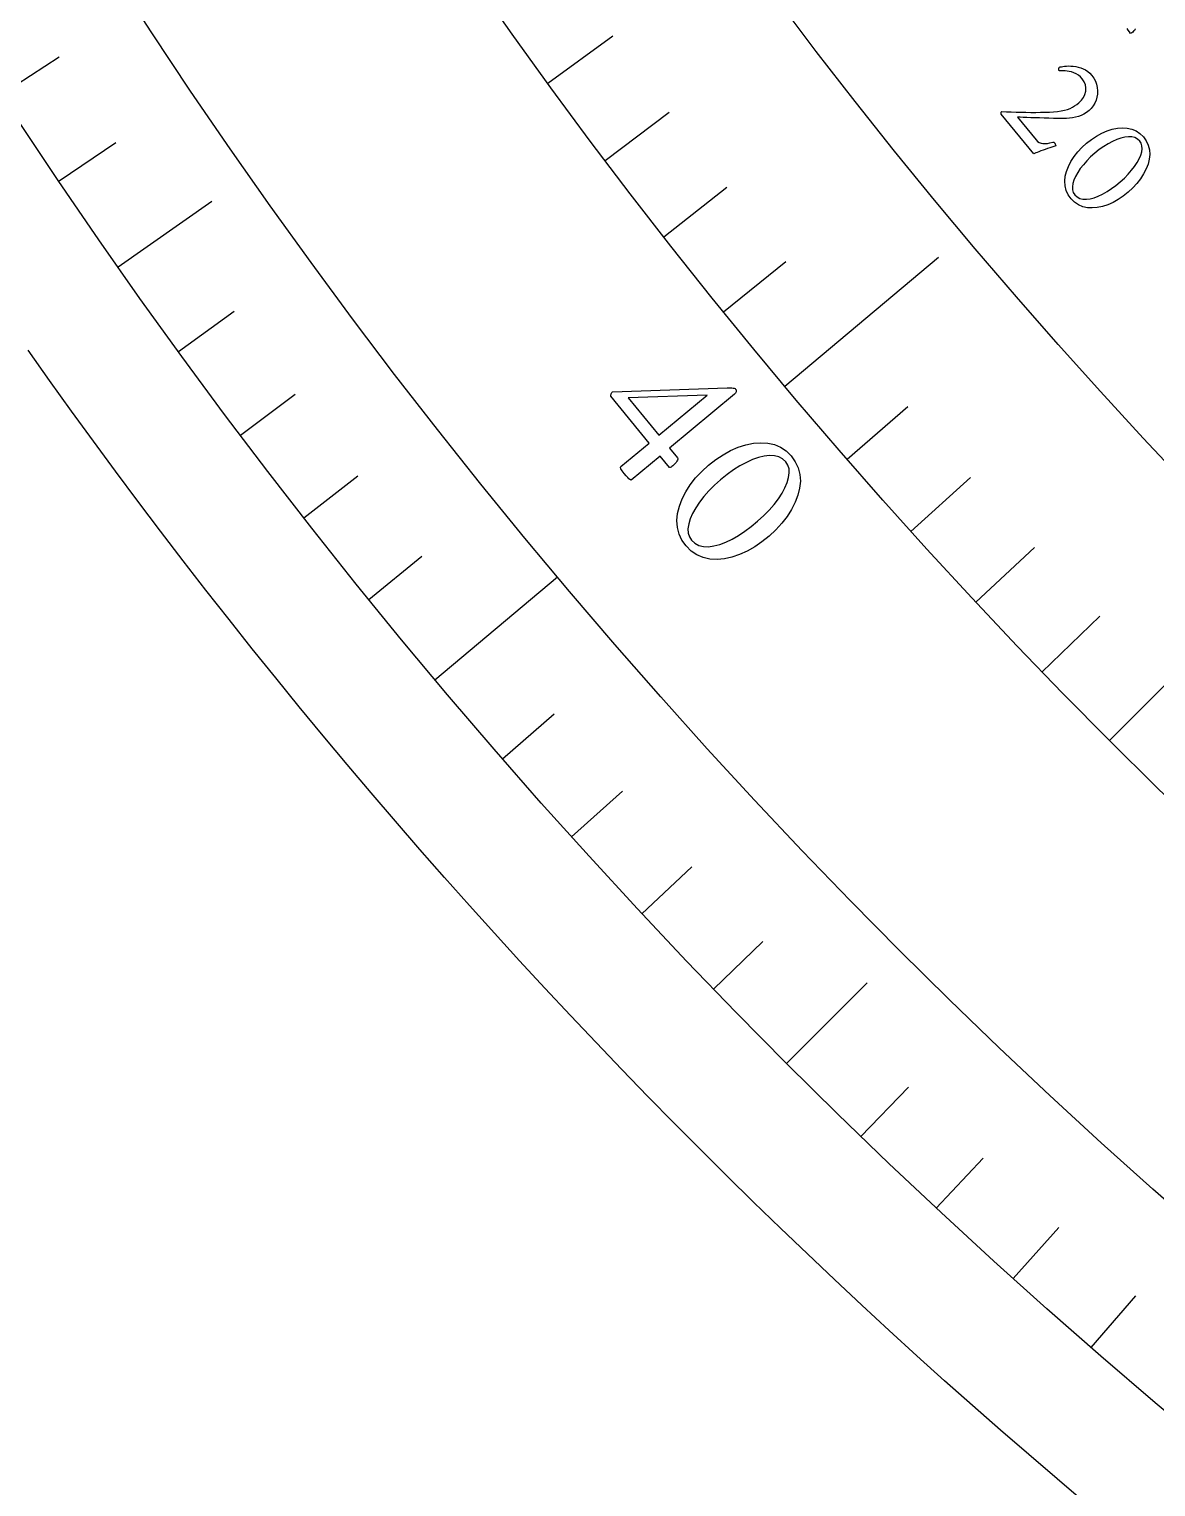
# Model space of a CAD drawing. Header units: millimetres. Extents: x -50 to 50, y -50 to 64.
# Drawn here: x -40.87 to -31.61, y -38.12 to -26.15 of the extents above; entities that cross this region are included whole.
import ezdxf

# ---------------------------------------------------------------- set-up
doc = ezdxf.new("R2010")
doc.units = ezdxf.units.MM
for name, color, linetype in [('CUT_OUTER', 1, 'Continuous'), ('ENGRAVE', 7, 'Continuous'), ('ENGRAVE_FINE', 8, 'Continuous'), ('TEXT', 5, 'Continuous')]:
    doc.layers.add(name, color=color, linetype=linetype)

msp = doc.modelspace()

# ---------------------------------------------------------------- linework, layer by layer
at = {"layer": 'CUT_OUTER'}
msp.add_lwpolyline([(-32.1916, -38.2584), (-32.4257, -38.0601), (-32.6586, -37.8604), (-32.8903, -37.6593), (-33.1208, -37.4568), (-33.35, -37.2529), (-33.5779, -37.0476), (-33.8046, -36.8408), (-34.03, -36.6327), (-34.2542, -36.4232), (-34.477, -36.2124), (-34.6986, -36.0001), (-34.9188, -35.7865), (-35.1377, -35.5716), (-35.3553, -35.3553), (-35.5716, -35.1377), (-35.7865, -34.9188), (-36.0001, -34.6986), (-36.2124, -34.477), (-36.4232, -34.2542), (-36.6327, -34.03), (-36.8408, -33.8046), (-37.0476, -33.5779), (-37.2529, -33.35), (-37.4568, -33.1208), (-37.6593, -32.8903), (-37.8604, -32.6586), (-38.0601, -32.4257), (-38.2584, -32.1916), (-38.4552, -31.9562), (-38.6505, -31.7197), (-38.8444, -31.4819), (-39.0369, -31.243), (-39.2278, -31.0029), (-39.4173, -30.7616), (-39.6053, -30.5191), (-39.7918, -30.2756), (-39.9769, -30.0308), (-40.1604, -29.785), (-40.3424, -29.538), (-40.5229, -29.2899), (-40.7018, -29.0407), (-40.8792, -28.7904)], dxfattribs=at)
at = {"layer": 'ENGRAVE'}
for points in [[(-40.1385, -28.1052), (-39.3705, -27.5675)], [(-34.6635, -29.0861), (-33.3995, -28.0255)], [(-37.5362, -31.4966), (-36.5307, -30.6529)], [(-31.9966, -31.9966), (-31.141, -31.141)], [(-34.6482, -34.6482), (-33.9853, -33.9853)]]:
    msp.add_lwpolyline(points, dxfattribs=at)
for radius in [49, 49, 47.6875, 45.25, 45.25, 43.325, 39.75, 39.75, 37.65, 33.75, 33.75]:
    msp.add_circle((0, 0), radius, dxfattribs=at)
at = {"layer": 'ENGRAVE_FINE'}
for points in [[(-36.608, -26.5973), (-36.0741, -26.2093)], [(-41.0949, -26.6873), (-40.6231, -26.381)], [(-36.1383, -27.2321), (-35.6112, -26.8349)], [(-40.6228, -27.4005), (-40.1565, -27.0859)], [(-35.6575, -27.8587), (-35.1374, -27.4523)], [(-35.1659, -28.4767), (-34.6529, -28.0614)], [(-39.6418, -28.8015), (-39.1868, -28.4708)], [(-39.1331, -29.4889), (-38.6839, -29.1504)], [(-34.1506, -29.6867), (-33.6525, -29.2537)], [(-38.6125, -30.1674), (-38.1693, -29.8211)], [(-33.6273, -30.2782), (-33.1368, -29.8365)], [(-38.0802, -30.8367), (-37.643, -30.4827)], [(-33.0938, -30.8604), (-32.6111, -30.4103)], [(-32.5501, -31.4333), (-32.0754, -30.9748)], [(-36.9808, -32.1469), (-36.5562, -31.7779)], [(-36.4141, -32.7874), (-35.9961, -32.411)], [(-35.8363, -33.4179), (-35.4249, -33.0343)], [(-35.2477, -34.0383), (-34.843, -33.6475)], [(-34.0383, -35.2477), (-33.6475, -34.843)], [(-33.4179, -35.8363), (-33.0343, -35.4249)], [(-32.7874, -36.4141), (-32.411, -35.9961)], [(-32.1469, -36.9808), (-31.7779, -36.5562)]]:
    msp.add_lwpolyline(points, dxfattribs=at)
at = {"layer": 'TEXT'}
msp.add_lwpolyline([(-31.7826, -26.1521), (-31.7837, -26.1553), (-31.7866, -26.1597), (-31.7912, -26.1652), (-31.7975, -26.1718), (-31.8043, -26.1782), (-31.8107, -26.1833), (-31.8164, -26.1869), (-31.8217, -26.1892), (-31.8322, -26.1749), (-31.8419, -26.1616), (-31.8507, -26.1494)], dxfattribs=at)
for points in [[(-32.4362, -27.1117), (-32.452, -27.1167), (-32.4688, -27.1223), (-32.4864, -27.1284), (-32.5049, -27.135), (-32.5234, -27.1418), (-32.5413, -27.1483), (-32.5584, -27.1547), (-32.5747, -27.1608), (-32.5894, -27.1664), (-32.6015, -27.1709), (-32.6109, -27.1745), (-32.6177, -27.1771), (-32.8863, -26.8515), (-32.8864, -26.8492), (-32.8862, -26.8465), (-32.8858, -26.8435), (-32.8851, -26.8402), (-32.8843, -26.837), (-32.8832, -26.8344), (-32.882, -26.8323), (-32.8807, -26.8309), (-32.842, -26.8326), (-32.8027, -26.834), (-32.7628, -26.8353), (-32.7221, -26.8364), (-32.6814, -26.8372), (-32.6412, -26.8376), (-32.6015, -26.8375), (-32.5624, -26.8371), (-32.5246, -26.8361), (-32.4888, -26.8346), (-32.455, -26.8325), (-32.4233, -26.8299), (-32.3922, -26.8261), (-32.3645, -26.8207), (-32.3402, -26.8139), (-32.3193, -26.8056), (-32.3005, -26.7959), (-32.2821, -26.7849), (-32.2641, -26.7726), (-32.2467, -26.7589), (-32.2253, -26.7381), (-32.2087, -26.7152), (-32.1971, -26.6903), (-32.1903, -26.6635), (-32.1889, -26.6363), (-32.1931, -26.6105), (-32.2029, -26.5861), (-32.2185, -26.5631), (-32.2342, -26.5461), (-32.251, -26.5319), (-32.2689, -26.5205), (-32.2878, -26.5121), (-32.3069, -26.5058), (-32.3253, -26.5011), (-32.343, -26.498), (-32.36, -26.4965), (-32.3754, -26.496), (-32.3885, -26.496), (-32.3992, -26.4964), (-32.4075, -26.4972), (-32.4095, -26.494), (-32.4108, -26.4901), (-32.4113, -26.4855), (-32.411, -26.4802), (-32.4103, -26.4751), (-32.4094, -26.4711), (-32.4083, -26.4683), (-32.407, -26.4666), (-32.4002, -26.4645), (-32.3909, -26.4624), (-32.3791, -26.4603), (-32.3648, -26.4583), (-32.3486, -26.4568), (-32.3311, -26.4563), (-32.3124, -26.4569), (-32.2924, -26.4586), (-32.2718, -26.4615), (-32.2513, -26.466), (-32.231, -26.4721), (-32.2107, -26.4797), (-32.1912, -26.4894), (-32.1729, -26.5015), (-32.1558, -26.5162), (-32.14, -26.5334), (-32.1234, -26.5563), (-32.1105, -26.5804), (-32.1013, -26.6059), (-32.0956, -26.6328), (-32.0933, -26.66), (-32.0942, -26.6867), (-32.0983, -26.7128), (-32.1055, -26.7384), (-32.1157, -26.7626), (-32.1287, -26.7847), (-32.1445, -26.8047), (-32.1631, -26.8225), (-32.1836, -26.838), (-32.205, -26.8513), (-32.2272, -26.8623), (-32.2504, -26.8711), (-32.2742, -26.8778), (-32.2985, -26.8826), (-32.3233, -26.8857), (-32.3486, -26.8869), (-32.3828, -26.8873), (-32.4185, -26.8872), (-32.4555, -26.8867), (-32.4939, -26.8859), (-32.5325, -26.8848), (-32.5699, -26.8837), (-32.6061, -26.8824), (-32.6412, -26.8811), (-32.674, -26.8798), (-32.7033, -26.8786), (-32.7292, -26.8776), (-32.7517, -26.8768), (-32.5978, -27.0632), (-32.5856, -27.0756), (-32.5723, -27.0848), (-32.5579, -27.091), (-32.5423, -27.094), (-32.525, -27.0944), (-32.5057, -27.0926), (-32.4843, -27.0884), (-32.4609, -27.0821), (-32.4572, -27.0814), (-32.4536, -27.0821), (-32.45, -27.0842), (-32.4464, -27.0878), (-32.4451, -27.0896), (-32.4437, -27.092), (-32.4421, -27.0952), (-32.4403, -27.099), (-32.4387, -27.1028), (-32.4375, -27.1063), (-32.4366, -27.1092), (-32.4362, -27.1117)], [(-31.717, -27.0394), (-31.6932, -27.0725), (-31.6765, -27.1074), (-31.667, -27.1441), (-31.6647, -27.1827), (-31.6688, -27.2224), (-31.6785, -27.2622), (-31.6938, -27.3023), (-31.7148, -27.3426), (-31.7406, -27.3823), (-31.7704, -27.4205), (-31.8043, -27.4572), (-31.8422, -27.4924), (-31.8826, -27.5248), (-31.924, -27.5528), (-31.9663, -27.5765), (-32.0096, -27.5959), (-32.0529, -27.6104), (-32.0952, -27.6193), (-32.1365, -27.6228), (-32.1768, -27.6206), (-32.215, -27.6123), (-32.2503, -27.5971), (-32.2824, -27.5751), (-32.3115, -27.5462), (-32.3348, -27.5137), (-32.351, -27.479), (-32.3602, -27.442), (-32.3625, -27.4028), (-32.3584, -27.3625), (-32.3487, -27.322), (-32.3334, -27.2814), (-32.3124, -27.2407), (-32.2866, -27.2008), (-32.2566, -27.1627), (-32.2225, -27.1262), (-32.1842, -27.0913), (-32.1433, -27.0595), (-32.1016, -27.0319), (-32.0591, -27.0087), (-32.0156, -26.9897), (-31.9723, -26.9756), (-31.9301, -26.9671), (-31.889, -26.964), (-31.8491, -26.9665), (-31.8113, -26.975), (-31.7767, -26.9899), (-31.7453, -27.0114), (-31.717, -27.0394)], [(-31.7471, -27.0731), (-31.7651, -27.0565), (-31.7863, -27.045), (-31.8108, -27.0386), (-31.8387, -27.0374), (-31.869, -27.0407), (-31.901, -27.0481), (-31.9347, -27.0597), (-31.9701, -27.0754), (-32.0063, -27.0948), (-32.0427, -27.1175), (-32.0791, -27.1434), (-32.1155, -27.1726), (-32.15, -27.2034), (-32.1814, -27.2349), (-32.2097, -27.267), (-32.2349, -27.2997), (-32.2565, -27.3322), (-32.2739, -27.3635), (-32.2871, -27.3936), (-32.2961, -27.4225), (-32.3003, -27.4495), (-32.2991, -27.4736), (-32.2926, -27.4949), (-32.2807, -27.5134), (-32.2614, -27.5314), (-32.2389, -27.5437), (-32.2134, -27.5503), (-32.1848, -27.5512), (-32.1538, -27.547), (-32.1213, -27.5384), (-32.0872, -27.5255), (-32.0515, -27.5082), (-32.0151, -27.4873), (-31.9789, -27.4636), (-31.9428, -27.4371), (-31.9069, -27.4078), (-31.8723, -27.3765), (-31.8412, -27.345), (-31.8133, -27.3132), (-31.7889, -27.2812), (-31.7682, -27.2496), (-31.7516, -27.2192), (-31.7392, -27.19), (-31.7309, -27.1618), (-31.7272, -27.1356), (-31.7287, -27.1121), (-31.7353, -27.0912), (-31.7471, -27.0731)], [(-35.067, -29.1095), (-35.0633, -29.115), (-35.0613, -29.1206), (-35.0609, -29.1263), (-35.0623, -29.1321), (-35.0647, -29.1377), (-35.0676, -29.1427), (-35.0711, -29.147), (-35.075, -29.1508), (-35.6098, -29.5953), (-35.5429, -29.6757), (-35.5411, -29.6799), (-35.5416, -29.6857), (-35.5442, -29.6931), (-35.5491, -29.7021), (-35.5558, -29.7117), (-35.5637, -29.7213), (-35.5728, -29.7307), (-35.5833, -29.74), (-35.5906, -29.7457), (-35.5973, -29.75), (-35.6035, -29.7529), (-35.609, -29.7544), (-35.6876, -29.66), (-35.9252, -29.8574), (-35.9259, -29.857), (-35.928, -29.8559), (-35.9314, -29.8539), (-35.9362, -29.8512), (-35.9432, -29.846), (-35.9529, -29.8364), (-35.9655, -29.8225), (-35.981, -29.8044), (-35.998, -29.7823), (-36.0086, -29.7653), (-36.0128, -29.7532), (-36.0104, -29.7461), (-35.7764, -29.5528), (-36.091, -29.1679), (-36.0913, -29.1627), (-36.0908, -29.1576), (-36.0896, -29.1526), (-36.0875, -29.1477), (-36.085, -29.1431), (-36.0825, -29.1392), (-36.0798, -29.136), (-36.077, -29.1334), (-35.1346, -29.0987), (-35.127, -29.0987), (-35.1183, -29.099), (-35.1083, -29.0994), (-35.0972, -29.1), (-35.0865, -29.1011), (-35.0779, -29.103), (-35.0714, -29.1058), (-35.067, -29.1095)], [(-35.3001, -29.1593), (-35.9487, -29.1828), (-35.6985, -29.4884)], [(-34.611, -29.6586), (-34.5763, -29.7064), (-34.5521, -29.7569), (-34.5382, -29.8102), (-34.5348, -29.8661), (-34.5406, -29.9237), (-34.5546, -29.9816), (-34.5767, -30.0399), (-34.607, -30.0986), (-34.6443, -30.1565), (-34.6874, -30.2122), (-34.7364, -30.2659), (-34.7914, -30.3174), (-34.8499, -30.3647), (-34.9099, -30.4057), (-34.9713, -30.4405), (-35.0342, -30.469), (-35.0971, -30.4903), (-35.1585, -30.5035), (-35.2186, -30.5087), (-35.2772, -30.5058), (-35.333, -30.4939), (-35.3844, -30.4719), (-35.4313, -30.4399), (-35.4738, -30.3979), (-35.5078, -30.3507), (-35.5316, -30.3001), (-35.5452, -30.2463), (-35.5485, -30.1892), (-35.5427, -30.1305), (-35.5287, -30.0716), (-35.5065, -30.0125), (-35.4761, -29.9533), (-35.4386, -29.8953), (-35.395, -29.8397), (-35.3453, -29.7866), (-35.2896, -29.7359), (-35.2303, -29.6895), (-35.1697, -29.6494), (-35.1078, -29.6156), (-35.0446, -29.5879), (-34.9817, -29.5673), (-34.9204, -29.5547), (-34.8607, -29.5501), (-34.8027, -29.5535), (-34.7478, -29.5656), (-34.6976, -29.5872), (-34.652, -29.6181), (-34.611, -29.6586)], [(-34.6546, -29.7076), (-34.6807, -29.6837), (-34.7115, -29.6671), (-34.7472, -29.658), (-34.7876, -29.6563), (-34.8316, -29.6613), (-34.8781, -29.6722), (-34.9271, -29.6892), (-34.9785, -29.7121), (-35.0311, -29.7404), (-35.0839, -29.7735), (-35.1368, -29.8113), (-35.1898, -29.8539), (-35.2399, -29.8988), (-35.2855, -29.9446), (-35.3267, -29.9913), (-35.3633, -30.039), (-35.3946, -30.0863), (-35.4198, -30.1319), (-35.4389, -30.1757), (-35.4519, -30.2178), (-35.4579, -30.257), (-35.4561, -30.2922), (-35.4465, -30.3232), (-35.4291, -30.3501), (-35.4009, -30.3763), (-35.3682, -30.3941), (-35.331, -30.4036), (-35.2893, -30.4047), (-35.2443, -30.3985), (-35.197, -30.3859), (-35.1475, -30.3669), (-35.0956, -30.3416), (-35.0428, -30.3111), (-34.9902, -30.2764), (-34.9379, -30.2376), (-34.8859, -30.1947), (-34.8358, -30.149), (-34.7906, -30.103), (-34.7503, -30.0567), (-34.7148, -30.01), (-34.6849, -29.9641), (-34.6609, -29.9198), (-34.6429, -29.8772), (-34.6309, -29.8363), (-34.6257, -29.7982), (-34.6279, -29.7641), (-34.6375, -29.7339), (-34.6546, -29.7076)]]:
    msp.add_lwpolyline(points, close=True, dxfattribs=at)

doc.saveas('drawing.dxf')
